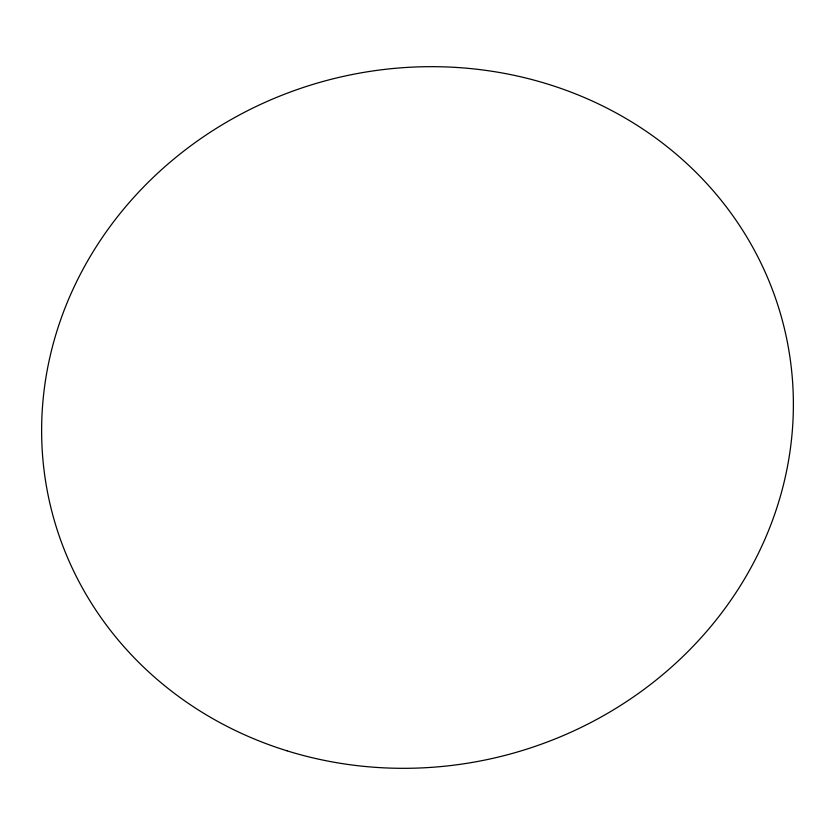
<?xml version="1.0" encoding="UTF-8"?>
<svg xmlns="http://www.w3.org/2000/svg" width="835" height="835" viewBox="0 0 835 835"><rect width="100%" height="100%" fill="white"/><g stroke="black" fill="none" stroke-linecap="round" stroke-linejoin="round"><path stroke-width="1.25" d="M286.896 750.78A377.524 349.04 -14.2 0 0 788.042 345.721A377.524 349.04 -14.2 0 0 177.563 155.999A377.524 349.04 -14.2 0 0 286.896 750.78"/></g></svg>
